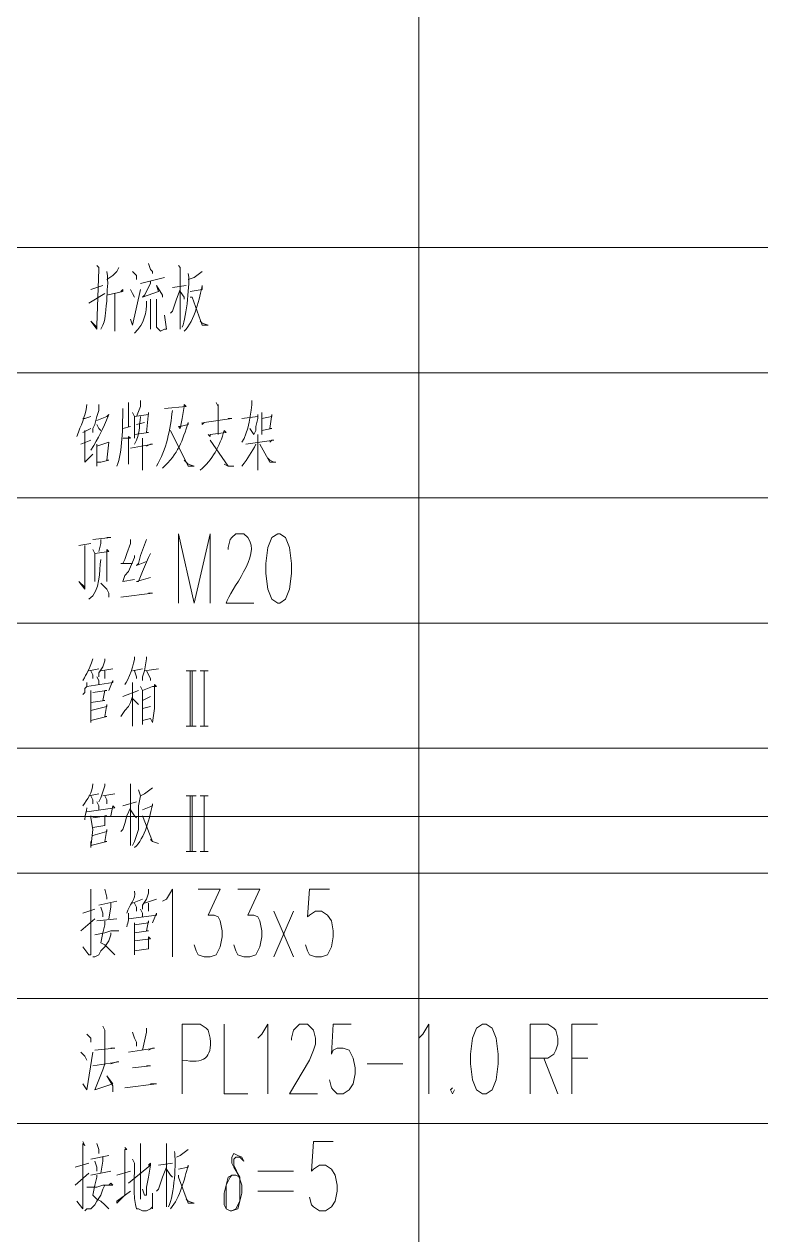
# Model space of a CAD drawing. Header units: millimetres. Extents: x 0 to 825, y 0 to 1167.
# Drawn here: x 623.9 to 690.6, y 312.3 to 422 of the extents above; entities that cross this region are included whole.
import ezdxf

# ---------------------------------------------------------------- set-up
doc = ezdxf.new("R2010")
doc.units = ezdxf.units.MM
doc.layers.add('1', color=7, linetype='Continuous')

msp = doc.modelspace()

# ---------------------------------------------------------------- linework, layer by layer
at = {"layer": '1', "color": 30, "lineweight": 9}
for points in [[(659.661732, 0.141732), (659.661732, 1166.901732)], [(824.541732, 350.169732), (0.141732, 350.169732)]]:
    msp.add_lwpolyline(points, dxfattribs=at)
at = {"layer": '1', "color": 0, "lineweight": 9}
for points in [[(560.841732, 401.721732), (810.501732, 401.721732)], [(630.501732, 400.101732), (630.681732, 399.921732), (630.681732, 399.741732), (630.501732, 394.701732), (630.501732, 394.341732), (629.961732, 395.061732), (630.501732, 394.521732)], [(632.481732, 399.921732), (632.301732, 399.561732), (631.941732, 399.201732), (631.401732, 398.841732)], [(633.741732, 399.561732), (634.101732, 399.201732), (634.101732, 398.841732)], [(635.181732, 400.281732), (635.361732, 399.741732), (635.541732, 399.561732), (635.541732, 399.381732)], [(637.881732, 400.101732), (638.061732, 399.921732), (638.061732, 399.921732), (638.061732, 394.341732), (638.061732, 394.701732), (638.061732, 395.241732)], [(640.041732, 399.561732), (639.321732, 399.021732), (638.781732, 398.841732)], [(629.961732, 397.941732), (631.041732, 398.301732)], [(634.461732, 398.481732), (636.621732, 399.021732)], [(635.361732, 398.661732), (635.361732, 398.481732), (634.821732, 397.401732), (634.641732, 397.221732), (636.081732, 397.761732), (635.901732, 398.301732), (636.441732, 397.401732), (636.441732, 397.221732)], [(637.341732, 398.121732), (638.601732, 398.301732)], [(629.781732, 396.681732), (631.221732, 397.581732)], [(632.661732, 397.761732), (632.841732, 397.941732), (632.841732, 397.761732), (631.401732, 397.401732)], [(632.121732, 397.581732), (632.121732, 397.401732), (632.121732, 394.161732), (632.121732, 394.521732), (632.121732, 395.061732)], [(633.561732, 397.941732), (633.741732, 397.581732), (633.921732, 397.221732)], [(633.561732, 395.241732), (633.741732, 394.701732), (634.461732, 397.941732)], [(638.061732, 397.941732), (637.701732, 397.041732), (637.521732, 396.501732), (637.341732, 395.961732), (637.161732, 395.781732)], [(638.061732, 397.761732), (638.421732, 397.221732), (638.421732, 397.041732)], [(638.961732, 397.221732), (639.141732, 397.221732), (640.041732, 394.701732), (640.581732, 394.701732), (640.041732, 394.881732), (639.861732, 395.061732)], [(635.361732, 397.041732), (635.361732, 396.861732), (635.361732, 394.701732), (635.361732, 394.341732), (635.361732, 394.521732), (635.361732, 395.061732)], [(635.901732, 397.041732), (635.901732, 394.521732), (636.081732, 394.341732), (636.081732, 394.341732), (636.261732, 394.161732), (636.621732, 394.341732), (636.801732, 394.341732), (636.621732, 395.601732)], [(560.841732, 390.381732), (810.501732, 390.381732)], [(630.681732, 387.501732), (630.681732, 386.961732), (630.501732, 386.421732), (630.321732, 385.701732), (630.141732, 385.341732), (630.141732, 384.981732)], [(633.381732, 387.681732), (633.381732, 387.501732), (633.381732, 387.501732), (633.381732, 385.521732)], [(634.461732, 387.861732), (634.461732, 387.321732), (634.101732, 386.421732)], [(641.301732, 387.681732), (641.481732, 387.321732), (641.481732, 387.501732), (641.481732, 384.801732)], [(629.241732, 386.241732), (629.421732, 386.241732), (629.961732, 386.421732)], [(633.741732, 386.781732), (633.921732, 386.421732), (633.921732, 384.441732), (633.921732, 384.801732), (635.181732, 384.981732), (635.001732, 384.981732), (635.181732, 386.781732), (635.181732, 386.601732), (635.181732, 386.601732), (633.921732, 386.421732)], [(640.041732, 385.881732), (640.041732, 385.701732), (640.221732, 385.881732), (642.741732, 386.241732), (642.561732, 386.241732), (642.381732, 386.241732)], [(643.641732, 386.241732), (645.081732, 386.421732), (645.081732, 386.601732), (645.081732, 386.241732), (644.901732, 385.521732), (644.901732, 385.161732), (644.721732, 384.801732), (644.721732, 384.801732), (644.361732, 385.341732)], [(645.441732, 386.781732), (645.441732, 386.241732), (645.441732, 384.801732), (645.441732, 385.161732), (646.341732, 385.341732), (646.161732, 385.341732), (646.341732, 386.601732), (646.341732, 386.421732), (645.441732, 386.241732)], [(629.961732, 385.341732), (629.241732, 384.981732)], [(629.421732, 385.161732), (629.421732, 382.461732), (629.421732, 382.281732), (630.141732, 383.001732)], [(630.501732, 385.701732), (630.681732, 385.341732), (630.861732, 385.161732), (630.681732, 385.341732)], [(633.561732, 385.521732), (632.841732, 385.341732)], [(634.821732, 385.881732), (634.101732, 385.701732)], [(637.161732, 385.161732), (638.781732, 381.921732), (639.321732, 381.921732), (638.781732, 382.101732), (638.781732, 382.101732), (638.421732, 382.461732)], [(629.061732, 383.901732), (629.961732, 384.261732)], [(630.501732, 383.901732), (630.501732, 383.721732), (630.501732, 381.921732), (630.501732, 382.281732), (630.861732, 382.281732), (631.581732, 382.461732), (631.401732, 382.461732), (631.581732, 384.081732), (631.581732, 384.081732), (630.501732, 383.721732)], [(632.841732, 384.441732), (633.561732, 384.441732), (633.381732, 384.621732), (633.381732, 382.101732), (633.381732, 382.461732), (633.381732, 383.001732)], [(634.641732, 384.441732), (634.641732, 381.561732), (634.641732, 382.281732)], [(640.761732, 384.261732), (640.761732, 384.261732), (642.381732, 381.921732), (642.921732, 381.921732), (642.381732, 381.921732), (642.021732, 382.101732)], [(644.001732, 383.901732), (646.521732, 384.261732), (646.341732, 384.261732), (646.161732, 384.081732)], [(645.081732, 384.801732), (645.081732, 381.561732), (645.081732, 381.921732), (645.081732, 382.461732)], [(633.561732, 383.541732), (635.541732, 383.901732), (635.361732, 383.901732), (635.001732, 383.721732)], [(645.261732, 383.901732), (646.161732, 382.281732), (646.701732, 382.281732), (646.521732, 382.281732), (646.161732, 382.461732), (645.981732, 382.641732)], [(560.841732, 379.041732), (810.501732, 379.041732)], [(630.141732, 375.261732), (631.761732, 375.441732), (631.401732, 375.441732)], [(630.861732, 375.261732), (630.861732, 374.901732), (630.681732, 374.181732)], [(633.561732, 375.261732), (633.561732, 374.901732), (633.201732, 374.001732), (633.021732, 373.461732), (632.841732, 373.101732), (632.661732, 373.101732), (633.741732, 373.101732)], [(635.001732, 375.261732), (634.461732, 373.821732), (634.281732, 373.101732), (634.101732, 372.921732), (635.001732, 373.281732)], [(637.881732, 369.501732), (637.881732, 375.801732), (639.321732, 369.501732), (640.761732, 375.801732), (640.761732, 369.501732)], [(646.881732, 375.801732), (646.341732, 375.441732), (645.981732, 374.541732), (645.801732, 373.101732), (645.801732, 372.201732), (645.981732, 370.761732), (646.341732, 369.861732), (646.881732, 369.501732), (647.061732, 369.501732), (647.601732, 369.861732), (647.961732, 370.761732), (648.141732, 372.201732), (648.141732, 373.101732), (647.961732, 374.541732), (647.601732, 375.441732), (647.061732, 375.801732), (646.881732, 375.801732)], [(628.881732, 374.721732), (629.961732, 374.901732)], [(629.421732, 374.721732), (629.421732, 374.361732), (629.421732, 371.121732), (629.421732, 370.941732), (629.421732, 370.761732), (628.881732, 371.481732), (629.421732, 370.941732)], [(630.141732, 374.361732), (630.321732, 374.001732), (630.321732, 371.481732), (630.321732, 372.381732)], [(630.321732, 374.001732), (631.581732, 374.181732), (631.401732, 374.361732), (631.401732, 374.001732), (631.401732, 371.841732), (631.401732, 371.481732), (631.401732, 371.841732), (631.401732, 372.201732)], [(633.921732, 373.821732), (633.921732, 373.641732), (633.381732, 372.381732), (633.021732, 372.021732), (632.841732, 371.481732), (632.841732, 371.481732), (633.921732, 371.661732)], [(635.361732, 374.001732), (635.181732, 373.641732), (634.641732, 372.381732), (634.281732, 371.481732), (634.101732, 371.481732), (635.361732, 371.841732)], [(630.861732, 371.301732), (631.401732, 370.761732), (631.581732, 370.401732), (631.581732, 370.041732)], [(632.661732, 370.041732), (635.541732, 370.401732)], [(635.541732, 370.401732), (635.361732, 370.401732), (635.181732, 370.401732)], [(560.841732, 367.701732), (810.501732, 367.701732)], [(560.841732, 367.701732), (810.501732, 367.701732)], [(631.221732, 364.461732), (631.221732, 364.281732), (631.041732, 363.741732), (630.681732, 363.201732), (630.681732, 362.841732)], [(635.001732, 364.641732), (635.001732, 364.461732), (634.821732, 363.381732), (634.641732, 362.841732), (634.641732, 362.481732)], [(629.781732, 363.381732), (630.681732, 363.561732)], [(629.961732, 363.381732), (630.141732, 363.021732), (630.141732, 362.661732)], [(630.861732, 363.381732), (631.941732, 363.561732)], [(631.221732, 363.381732), (631.221732, 363.021732), (631.221732, 362.661732)], [(633.741732, 363.381732), (634.641732, 363.561732)], [(633.921732, 363.381732), (634.101732, 362.841732), (634.101732, 362.661732)], [(636.081732, 363.561732), (634.821732, 363.381732)], [(635.001732, 363.381732), (635.361732, 362.661732), (635.361732, 362.481732)], [(638.601732, 363.381732), (639.501732, 363.381732)], [(638.961732, 363.381732), (638.961732, 358.341732)], [(639.141732, 358.341732), (639.141732, 363.381732)], [(639.861732, 363.381732), (640.581732, 363.381732)], [(640.221732, 363.381732), (640.221732, 358.341732)], [(640.221732, 358.341732), (640.221732, 363.381732)], [(629.601732, 362.301732), (629.601732, 361.941732), (629.421732, 361.761732), (629.421732, 361.401732), (629.241732, 361.221732)], [(629.601732, 361.941732), (631.941732, 362.301732), (631.941732, 362.481732), (631.581732, 361.581732)], [(630.501732, 362.841732), (630.681732, 362.481732), (630.681732, 362.121732)], [(633.741732, 362.301732), (633.741732, 358.341732), (633.741732, 358.701732), (633.741732, 359.421732)], [(634.461732, 361.941732), (634.641732, 361.581732), (634.641732, 358.521732), (634.641732, 358.881732), (635.361732, 359.061732), (635.541732, 358.701732), (635.721732, 359.961732), (635.721732, 362.121732), (635.901732, 361.941732), (635.541732, 361.941732), (634.641732, 361.581732)], [(629.961732, 361.581732), (629.961732, 358.701732), (629.961732, 358.881732), (629.961732, 359.241732)], [(630.141732, 361.401732), (631.401732, 361.581732), (631.221732, 361.581732), (631.041732, 360.681732), (631.221732, 360.681732), (629.961732, 360.501732)], [(633.741732, 361.041732), (633.561732, 360.501732), (633.381732, 360.141732), (633.021732, 359.781732), (632.661732, 359.241732)], [(632.841732, 361.041732), (634.281732, 361.581732)], [(634.641732, 360.681732), (635.361732, 361.041732)], [(629.961732, 359.781732), (631.401732, 360.141732), (631.401732, 360.321732), (631.221732, 359.241732), (631.401732, 359.241732), (629.961732, 358.881732)], [(633.741732, 360.861732), (634.101732, 360.501732), (634.281732, 360.321732)], [(634.641732, 359.961732), (635.361732, 360.141732)], [(638.601732, 358.341732), (639.501732, 358.341732)], [(639.861732, 358.341732), (640.581732, 358.341732)], [(560.841732, 356.361732), (810.501732, 356.361732)], [(560.841732, 356.361732), (810.501732, 356.361732)], [(561.561732, 356.361732), (810.501732, 356.361732)], [(629.781732, 352.041732), (630.681732, 352.221732)], [(631.221732, 353.121732), (631.221732, 352.941732), (631.041732, 352.401732), (630.861732, 351.861732), (630.681732, 351.501732)], [(631.041732, 352.041732), (632.121732, 352.221732)], [(633.561732, 353.121732), (633.561732, 352.941732), (633.561732, 352.941732), (633.561732, 347.541732), (633.561732, 347.901732), (633.561732, 348.261732)], [(634.281732, 352.581732), (634.461732, 352.041732), (634.281732, 351.141732), (634.281732, 350.241732), (634.281732, 349.701732), (634.281732, 348.981732), (633.921732, 347.901732), (633.741732, 347.541732)], [(635.541732, 352.761732), (634.821732, 352.221732), (634.461732, 352.041732)], [(629.601732, 350.601732), (632.121732, 350.961732), (631.941732, 351.141732), (631.761732, 350.241732)], [(629.961732, 352.041732), (630.141732, 351.681732), (630.141732, 351.321732)], [(630.501732, 351.501732), (630.681732, 351.141732), (630.681732, 350.781732)], [(631.221732, 352.041732), (631.401732, 351.681732), (631.401732, 351.321732)], [(632.841732, 351.141732), (634.101732, 351.501732)], [(638.601732, 352.041732), (639.501732, 352.041732)], [(638.961732, 352.041732), (638.961732, 347.001732)], [(639.141732, 347.001732), (639.141732, 352.041732)], [(639.861732, 352.041732), (640.581732, 352.041732)], [(640.221732, 352.041732), (640.221732, 347.001732)], [(640.221732, 347.001732), (640.221732, 352.041732)], [(629.961732, 350.241732), (629.961732, 350.061732), (630.141732, 348.981732), (629.961732, 347.361732), (629.961732, 347.901732)], [(630.141732, 350.061732), (631.401732, 350.241732), (631.221732, 350.241732), (631.221732, 349.341732), (631.221732, 349.341732), (630.141732, 349.161732)], [(633.561732, 350.961732), (633.201732, 350.241732), (633.021732, 349.521732), (632.841732, 348.981732), (632.661732, 348.801732)], [(633.561732, 350.781732), (633.921732, 350.241732), (634.101732, 350.061732)], [(634.641732, 350.241732), (634.641732, 350.241732), (635.541732, 347.901732), (636.081732, 347.721732), (635.541732, 347.901732), (635.361732, 348.081732)], [(630.141732, 348.441732), (631.401732, 348.801732), (631.401732, 348.981732), (631.221732, 347.901732), (631.401732, 347.901732), (629.961732, 347.541732)], [(638.601732, 347.001732), (639.501732, 347.001732)], [(639.861732, 347.001732), (640.581732, 347.001732)], [(560.841732, 345.021732), (810.501732, 345.021732)], [(561.561732, 345.021732), (810.501732, 345.021732)], [(629.961732, 343.581732), (629.961732, 343.401732), (629.961732, 343.401732), (629.961732, 339.441732), (629.961732, 337.641732), (629.781732, 337.641732), (629.241732, 338.361732), (629.781732, 337.641732)], [(631.221732, 343.581732), (631.401732, 342.861732), (631.401732, 342.681732)], [(635.181732, 343.581732), (635.181732, 343.221732), (635.001732, 342.681732), (634.641732, 342.141732), (634.641732, 341.781732)], [(636.441732, 342.501732), (636.801732, 342.681732), (637.341732, 343.581732), (637.341732, 337.461732)], [(639.681732, 343.581732), (641.661732, 343.581732), (640.581732, 341.241732), (641.121732, 341.241732), (641.481732, 341.061732), (641.661732, 340.701732), (641.841732, 339.801732), (641.841732, 339.261732), (641.661732, 338.361732), (641.301732, 337.641732), (640.761732, 337.461732), (640.221732, 337.461732), (639.681732, 337.641732), (639.501732, 338.001732), (639.321732, 338.541732)], [(643.281732, 343.581732), (645.261732, 343.581732), (644.181732, 341.241732), (644.721732, 341.241732), (645.081732, 341.061732), (645.261732, 340.701732), (645.441732, 339.801732), (645.441732, 339.261732), (645.261732, 338.361732), (644.901732, 337.641732), (644.361732, 337.461732), (643.821732, 337.461732), (643.281732, 337.641732), (643.101732, 338.001732), (642.921732, 338.541732)], [(651.561732, 343.581732), (649.761732, 343.581732), (649.581732, 341.061732), (649.761732, 341.241732), (650.301732, 341.601732), (650.841732, 341.601732), (651.381732, 341.241732), (651.741732, 340.701732), (651.921732, 339.801732), (651.921732, 339.261732), (651.741732, 338.361732), (651.381732, 337.641732), (650.841732, 337.461732), (650.301732, 337.461732), (649.761732, 337.641732), (649.581732, 338.001732), (649.401732, 338.541732)], [(630.681732, 342.141732), (632.301732, 342.501732)], [(631.761732, 342.321732), (631.761732, 341.961732), (631.581732, 340.881732)], [(633.741732, 342.321732), (634.641732, 342.681732)], [(633.921732, 342.321732), (634.101732, 341.961732), (634.101732, 341.601732)], [(634.821732, 342.321732), (635.901732, 342.681732)], [(635.181732, 342.321732), (635.181732, 341.961732), (635.181732, 341.601732)], [(629.241732, 341.421732), (630.321732, 341.781732)], [(630.861732, 341.961732), (631.041732, 341.421732), (631.041732, 341.061732)], [(633.381732, 340.881732), (635.901732, 341.241732), (635.901732, 341.421732), (635.541732, 340.521732)], [(634.461732, 341.781732), (634.641732, 341.421732), (634.641732, 341.061732)], [(646.521732, 337.461732), (648.321732, 341.601732)], [(648.321732, 337.461732), (646.521732, 341.601732)], [(629.061732, 339.801732), (630.321732, 340.881732)], [(630.501732, 340.701732), (632.301732, 340.881732)], [(631.221732, 340.701732), (631.221732, 340.341732), (631.041732, 339.621732), (630.861732, 338.721732), (631.221732, 338.541732), (631.401732, 338.361732), (632.121732, 337.641732)], [(633.921732, 340.341732), (635.181732, 340.521732), (635.181732, 340.701732), (635.001732, 339.801732), (635.181732, 339.801732), (633.921732, 339.621732)], [(633.921732, 340.521732), (633.921732, 340.341732), (633.921732, 339.261732), (633.921732, 337.641732), (633.921732, 338.361732)], [(631.761732, 339.621732), (631.761732, 339.441732), (631.581732, 338.901732), (631.221732, 338.361732), (630.861732, 338.001732), (630.681732, 337.641732), (630.321732, 337.461732), (630.141732, 337.461732)], [(630.321732, 339.441732), (631.221732, 339.621732), (631.761732, 339.801732), (632.481732, 339.801732), (632.481732, 339.801732), (632.301732, 339.801732)], [(633.921732, 338.901732), (635.361732, 339.081732), (635.181732, 339.261732), (635.181732, 338.181732), (635.181732, 338.181732), (633.921732, 338.001732)], [(560.841732, 333.681732), (810.501732, 333.681732)], [(642.021732, 331.341732), (642.021732, 325.041732), (644.181732, 325.041732)], [(645.081732, 330.081732), (645.441732, 330.441732), (645.981732, 331.341732), (645.981732, 325.041732)], [(648.141732, 329.901732), (648.141732, 330.081732), (648.321732, 330.801732), (648.501732, 330.981732), (648.861732, 331.341732), (649.581732, 331.341732), (649.941732, 330.981732), (650.121732, 330.801732), (650.301732, 330.081732), (650.301732, 329.541732), (650.121732, 329.001732), (649.761732, 328.101732), (647.961732, 325.041732), (650.481732, 325.041732)], [(653.541732, 331.341732), (651.921732, 331.341732), (651.741732, 328.641732), (651.921732, 329.001732), (652.281732, 329.181732), (652.821732, 329.181732), (653.361732, 329.001732), (653.721732, 328.281732), (653.901732, 327.381732), (653.901732, 326.841732), (653.721732, 325.941732), (653.361732, 325.401732), (652.821732, 325.041732), (652.281732, 325.041732), (651.921732, 325.401732), (651.741732, 325.581732), (651.561732, 326.301732)], [(659.661732, 330.081732), (660.021732, 330.441732), (660.561732, 331.341732), (660.561732, 325.041732)], [(665.421732, 331.341732), (664.881732, 330.981732), (664.521732, 330.081732), (664.341732, 328.641732), (664.341732, 327.741732), (664.521732, 326.301732), (664.881732, 325.401732), (665.421732, 325.041732), (665.781732, 325.041732), (666.321732, 325.401732), (666.681732, 326.301732), (666.861732, 327.741732), (666.861732, 328.641732), (666.681732, 330.081732), (666.321732, 330.981732), (665.781732, 331.341732), (665.421732, 331.341732)], [(669.741732, 325.041732), (669.741732, 331.341732), (671.361732, 331.341732), (671.901732, 330.981732), (672.081732, 330.801732), (672.261732, 330.081732), (672.261732, 329.541732), (672.081732, 329.001732), (671.901732, 328.641732), (671.361732, 328.281732), (669.741732, 328.281732)], [(673.521732, 325.041732), (673.521732, 331.341732), (675.861732, 331.341732)], [(629.601732, 330.441732), (629.961732, 330.081732), (629.961732, 329.721732)], [(631.041732, 331.161732), (631.221732, 330.801732), (631.221732, 327.741732), (631.041732, 327.201732), (630.321732, 325.401732), (630.321732, 325.401732), (631.941732, 325.941732), (631.401732, 326.661732), (631.941732, 325.761732), (631.941732, 325.221732)], [(633.741732, 330.621732), (633.921732, 330.081732), (634.101732, 329.721732), (634.101732, 329.361732)], [(635.001732, 330.981732), (635.001732, 330.621732), (634.641732, 329.001732)], [(630.321732, 329.001732), (632.121732, 329.181732), (631.941732, 329.181732), (631.761732, 329.181732)], [(633.381732, 328.821732), (635.721732, 329.181732), (635.541732, 329.181732), (635.181732, 329.001732)], [(629.061732, 328.821732), (629.421732, 328.461732), (629.601732, 328.101732)], [(629.241732, 325.941732), (629.601732, 325.401732), (630.141732, 328.821732)], [(671.001732, 328.281732), (672.261732, 325.041732)], [(673.521732, 328.281732), (674.961732, 328.281732)], [(630.141732, 327.561732), (632.481732, 327.921732), (632.301732, 327.921732), (631.761732, 327.741732)], [(633.741732, 327.381732), (635.361732, 327.561732), (635.181732, 327.561732), (635.001732, 327.561732)], [(654.981732, 327.741732), (658.221732, 327.741732)], [(633.021732, 325.581732), (635.901732, 325.941732), (635.721732, 325.941732), (635.361732, 325.941732)], [(662.721732, 325.581732), (662.541732, 325.401732), (662.721732, 325.041732), (662.901732, 325.401732)], [(560.841732, 322.341732), (810.501732, 322.341732)], [(629.241732, 320.721732), (629.421732, 320.361732), (629.241732, 320.541732), (629.241732, 316.401732), (629.241732, 314.781732), (629.241732, 314.601732), (628.701732, 315.321732), (629.241732, 314.601732)], [(630.501732, 320.541732), (630.681732, 320.001732), (630.681732, 319.641732)], [(634.461732, 320.541732), (634.461732, 320.181732), (634.461732, 320.361732), (634.461732, 315.501732), (634.461732, 316.041732)], [(636.801732, 320.541732), (636.801732, 320.181732), (636.801732, 320.361732), (636.801732, 314.781732), (636.801732, 315.141732), (636.801732, 315.681732)], [(651.921732, 320.721732), (650.121732, 320.721732), (649.941732, 318.021732), (650.121732, 318.201732), (650.661732, 318.561732), (651.201732, 318.561732), (651.741732, 318.201732), (652.101732, 317.661732), (652.281732, 316.761732), (652.281732, 316.221732), (652.101732, 315.321732), (651.741732, 314.781732), (651.201732, 314.421732), (650.661732, 314.421732), (650.121732, 314.781732), (649.941732, 314.961732), (649.761732, 315.681732)], [(629.961732, 319.101732), (631.581732, 319.461732)], [(631.041732, 319.281732), (631.041732, 318.921732), (630.861732, 317.841732)], [(633.021732, 320.181732), (633.201732, 320.001732), (633.021732, 320.001732), (633.021732, 315.861732), (633.021732, 316.221732), (633.021732, 315.861732), (632.301732, 315.141732), (632.301732, 315.321732), (633.561732, 316.221732)], [(638.781732, 320.001732), (638.061732, 319.461732), (637.701732, 319.281732)], [(642.561732, 314.421732), (642.201732, 314.601732), (642.021732, 314.961732), (642.021732, 315.321732), (642.021732, 316.041732), (642.201732, 316.761732), (642.381732, 317.481732), (642.741732, 317.661732), (643.101732, 317.661732), (643.461732, 317.481732), (642.921732, 318.381732), (642.741732, 318.741732), (642.741732, 319.281732), (642.921732, 319.641732), (643.281732, 319.461732), (643.641732, 319.281732), (643.821732, 318.921732), (643.461732, 319.281732), (643.101732, 319.281732), (642.921732, 319.101732), (642.921732, 318.561732), (643.101732, 318.201732), (643.461732, 317.301732), (643.461732, 316.941732), (643.461732, 316.041732), (643.461732, 315.321732), (643.101732, 314.601732), (642.741732, 314.421732), (642.561732, 314.421732)], [(628.521732, 318.381732), (629.781732, 318.741732)], [(630.321732, 318.921732), (630.501732, 318.381732), (630.501732, 318.021732)], [(633.381732, 316.941732), (635.361732, 318.561732), (635.361732, 318.741732), (635.181732, 318.561732), (635.361732, 318.561732), (635.181732, 317.481732), (635.001732, 316.581732), (635.001732, 315.861732), (634.821732, 315.861732), (634.641732, 316.401732), (634.821732, 315.861732)], [(636.801732, 318.381732), (636.441732, 317.481732), (636.261732, 316.941732), (636.081732, 316.401732), (635.901732, 316.221732)], [(636.081732, 318.561732), (637.341732, 318.741732)], [(636.801732, 318.201732), (637.161732, 317.661732), (637.341732, 317.481732)], [(628.521732, 316.761732), (629.781732, 317.841732)], [(629.961732, 317.661732), (631.761732, 318.021732)], [(630.501732, 317.661732), (630.501732, 317.481732), (630.321732, 316.761732), (630.141732, 315.861732), (630.501732, 315.501732), (630.861732, 315.321732), (631.221732, 314.961732), (631.581732, 314.601732)], [(632.301732, 317.661732), (633.561732, 318.021732)], [(637.881732, 317.661732), (637.881732, 317.481732), (638.781732, 315.141732), (639.321732, 315.141732), (638.781732, 315.321732), (638.601732, 315.501732)], [(642.201732, 314.601732), (642.201732, 315.141732), (642.201732, 316.041732), (642.201732, 316.761732), (642.561732, 317.481732), (642.741732, 317.661732), (643.101732, 317.661732), (643.461732, 317.481732), (643.461732, 317.301732), (643.641732, 316.761732), (643.641732, 316.041732), (643.461732, 315.321732), (643.281732, 314.601732), (642.741732, 314.421732)], [(645.081732, 318.021732), (648.321732, 318.021732)], [(631.221732, 316.761732), (631.041732, 316.401732), (630.861732, 315.861732), (630.501732, 315.321732), (630.321732, 314.961732), (629.961732, 314.601732), (629.601732, 314.601732), (629.421732, 314.421732)], [(629.601732, 316.581732), (630.501732, 316.581732), (631.041732, 316.761732), (631.941732, 316.761732), (631.761732, 316.941732), (631.581732, 316.761732)], [(645.081732, 316.221732), (648.321732, 316.221732)]]:
    msp.add_lwpolyline(points, dxfattribs=at)
for points, knots in [([(631.401732, 399.561732), (631.581732, 398.481732), (631.401732, 397.941732), (631.401732, 396.861732), (631.221732, 395.601732), (631.401732, 395.421732), (630.861732, 394.341732)], [0, 0, 0, 0, 1, 1, 1, 2, 2, 2, 2]), ([(638.961732, 397.761732), (638.961732, 397.761732), (640.041732, 397.941732), (640.041732, 397.941732), (640.041732, 397.941732), (640.041732, 398.301732), (640.041732, 398.301732), (639.861732, 397.221732), (639.321732, 395.061732), (638.421732, 394.161732)], [0, 0, 0, 0, 1, 1, 1, 2, 2, 2, 3, 3, 3, 3]), ([(636.621732, 387.141732), (636.621732, 387.141732), (638.601732, 387.321732), (638.601732, 387.321732), (638.601732, 387.321732), (638.421732, 387.501732), (638.421732, 387.501732), (638.421732, 387.501732), (638.421732, 387.321732), (638.421732, 387.321732), (638.421732, 387.321732), (638.241732, 386.241732), (638.241732, 386.241732), (638.241732, 386.241732), (638.061732, 385.341732), (638.061732, 385.341732), (638.061732, 385.341732), (637.881732, 385.521732), (637.881732, 385.521732), (637.881732, 385.521732), (638.061732, 385.521732), (638.061732, 385.521732), (638.061732, 385.521732), (638.781732, 385.701732), (638.781732, 385.701732), (638.781732, 385.701732), (638.781732, 385.881732), (638.781732, 385.881732), (638.241732, 384.261732), (637.881732, 383.001732), (636.441732, 381.741732)], [0, 0, 0, 0, 1, 1, 1, 2, 2, 2, 3, 3, 3, 4, 4, 4, 5, 5, 5, 6, 6, 6, 7, 7, 7, 8, 8, 8, 9, 9, 9, 10, 10, 10, 10]), ([(630.501732, 386.061732), (630.501732, 386.061732), (631.401732, 386.421732), (631.401732, 386.421732), (631.401732, 386.421732), (631.581732, 386.601732), (631.581732, 386.601732), (631.041732, 385.161732), (630.681732, 384.621732), (629.961732, 383.361732)], [0, 0, 0, 0, 1, 1, 1, 2, 2, 2, 3, 3, 3, 3]), ([(632.841732, 387.141732), (632.841732, 387.141732), (632.841732, 386.781732), (632.841732, 386.781732), (632.841732, 386.781732), (632.841732, 386.961732), (632.841732, 386.961732), (632.841732, 385.521732), (632.841732, 383.181732), (632.301732, 381.921732)], [0, 0, 0, 0, 1, 1, 1, 2, 2, 2, 3, 3, 3, 3]), ([(640.581732, 384.801732), (640.581732, 384.801732), (640.761732, 384.621732), (640.761732, 384.621732), (640.761732, 384.621732), (640.761732, 384.801732), (640.761732, 384.801732), (640.761732, 384.801732), (642.201732, 384.981732), (642.201732, 384.981732), (642.201732, 384.981732), (642.021732, 385.161732), (642.021732, 385.161732), (641.661732, 383.721732), (640.941732, 382.461732), (639.861732, 381.561732)], [0, 0, 0, 0, 1, 1, 1, 2, 2, 2, 3, 3, 3, 4, 4, 4, 5, 5, 5, 5]), ([(642.381732, 374.361732), (642.381732, 374.361732), (642.381732, 374.541732), (642.381732, 374.541732), (642.381732, 374.541732), (642.561732, 375.261732), (642.561732, 375.261732), (642.561732, 375.261732), (642.741732, 375.441732), (642.741732, 375.441732), (642.741732, 375.441732), (643.101732, 375.801732), (643.101732, 375.801732), (643.101732, 375.801732), (643.821732, 375.801732), (643.821732, 375.801732), (643.821732, 375.801732), (644.181732, 375.441732), (644.181732, 375.441732), (645.441732, 373.821732), (642.561732, 370.761732), (642.201732, 369.501732), (642.201732, 369.501732), (644.721732, 369.501732), (644.721732, 369.501732)], [0, 0, 0, 0, 1, 1, 1, 2, 2, 2, 3, 3, 3, 4, 4, 4, 5, 5, 5, 6, 6, 6, 7, 7, 7, 8, 8, 8, 8]), ([(634.641732, 350.781732), (634.641732, 350.781732), (635.541732, 351.141732), (635.541732, 351.141732), (635.541732, 351.141732), (635.541732, 351.321732), (635.541732, 351.321732), (635.361732, 350.241732), (634.821732, 348.081732), (633.921732, 347.361732)], [0, 0, 0, 0, 1, 1, 1, 2, 2, 2, 3, 3, 3, 3]), ([(638.241732, 325.041732), (638.241732, 325.041732), (638.241732, 331.341732), (638.241732, 331.341732), (638.241732, 331.341732), (639.861732, 331.341732), (639.861732, 331.341732), (639.861732, 331.341732), (640.401732, 330.981732), (640.401732, 330.981732), (640.401732, 330.981732), (640.581732, 330.801732), (640.581732, 330.801732), (640.581732, 330.801732), (640.761732, 330.081732), (640.761732, 330.081732), (640.941732, 328.281732), (640.221732, 327.741732), (638.241732, 328.101732)], [0, 0, 0, 0, 1, 1, 1, 2, 2, 2, 3, 3, 3, 4, 4, 4, 5, 5, 5, 6, 6, 6, 6]), ([(633.741732, 319.101732), (633.741732, 319.101732), (633.921732, 318.741732), (633.921732, 318.741732), (633.921732, 318.741732), (633.921732, 318.741732), (633.921732, 318.741732), (633.921732, 318.201732), (633.741732, 315.501732), (634.101732, 314.601732), (634.101732, 314.601732), (634.281732, 314.601732), (634.281732, 314.601732), (634.281732, 314.601732), (634.641732, 314.421732), (634.641732, 314.421732), (634.641732, 314.421732), (635.001732, 314.421732), (635.001732, 314.421732), (635.001732, 314.421732), (635.361732, 314.601732), (635.361732, 314.601732), (635.361732, 314.601732), (635.541732, 314.781732), (635.541732, 314.781732), (635.541732, 314.781732), (635.541732, 316.041732), (635.541732, 316.041732), (635.541732, 316.041732), (635.541732, 314.781732), (635.541732, 314.781732), (635.541732, 314.781732), (635.541732, 314.601732), (635.541732, 314.601732)], [0, 0, 0, 0, 1, 1, 1, 2, 2, 2, 3, 3, 3, 4, 4, 4, 5, 5, 5, 6, 6, 6, 7, 7, 7, 8, 8, 8, 9, 9, 9, 10, 10, 10, 11, 11, 11, 11]), ([(637.881732, 318.201732), (637.881732, 318.201732), (638.781732, 318.381732), (638.781732, 318.381732), (638.781732, 318.381732), (638.781732, 318.561732), (638.781732, 318.561732), (638.421732, 317.301732), (638.061732, 315.681732), (637.161732, 314.601732)], [0, 0, 0, 0, 1, 1, 1, 2, 2, 2, 3, 3, 3, 3])]:
    msp.add_open_spline(points, degree=3, knots=knots, dxfattribs=at)
for points in [[(638.781732, 399.381732), (638.961732, 398.661732), (638.601732, 395.421732), (638.241732, 394.521732)], [(635.001732, 396.861732), (635.001732, 395.781732), (634.821732, 394.881732), (633.921732, 393.981732)], [(629.601732, 387.501732), (629.421732, 386.241732), (629.061732, 385.701732), (628.701732, 384.621732)], [(644.541732, 387.861732), (644.541732, 386.961732), (644.181732, 384.801732), (643.641732, 384.081732)], [(634.461732, 386.421732), (634.281732, 385.341732), (634.461732, 384.981732), (633.921732, 383.901732)], [(637.341732, 386.961732), (637.161732, 385.341732), (636.801732, 383.361732), (635.901732, 381.921732)], [(644.901732, 383.901732), (644.541732, 383.181732), (644.181732, 382.641732), (643.641732, 381.921732)], [(630.861732, 373.461732), (630.681732, 372.381732), (630.861732, 370.581732), (629.781732, 369.861732)], [(630.141732, 364.461732), (629.781732, 363.381732), (629.601732, 363.201732), (629.241732, 362.481732)], [(633.921732, 364.641732), (633.921732, 364.101732), (633.381732, 362.481732), (633.021732, 362.121732)], [(630.141732, 353.121732), (630.141732, 352.401732), (629.601732, 351.681732), (629.241732, 351.141732)], [(629.601732, 350.961732), (629.601732, 350.601732), (629.421732, 350.421732), (629.421732, 349.881732)], [(633.921732, 343.401732), (634.101732, 342.681732), (633.381732, 342.141732), (633.201732, 341.421732)], [(633.381732, 341.421732), (633.381732, 340.881732), (633.381732, 340.701732), (633.201732, 340.161732)], [(637.521732, 319.821732), (637.701732, 318.921732), (637.521732, 315.861732), (636.981732, 314.781732)]]:
    msp.add_open_spline(points, degree=3, dxfattribs=at)

doc.saveas('drawing.dxf')
